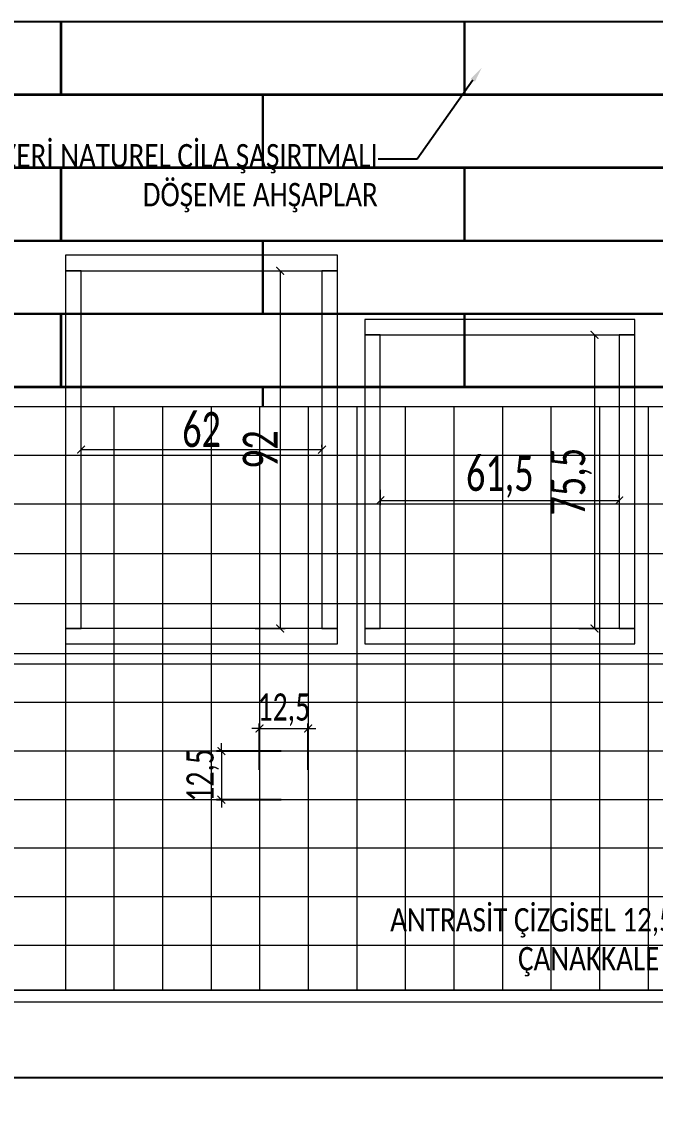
# Model space of a CAD drawing. Header units: millimetres. Extents: x -24 to 530668, y -246875 to -2983.
# Drawn here: x 269722.3 to 269885.2, y -109686.1 to -109404.1 of the extents above; entities that cross this region are included whole.
import ezdxf
from ezdxf import colors
from ezdxf.entities.mleader import LeaderData, LeaderLine
from ezdxf.math import Vec2, Vec3

# ---------------------------------------------------------------- set-up
doc = ezdxf.new("R2010")
doc.units = ezdxf.units.MM
doc.header["$PDMODE"] = 2
doc.layers.get('0').update_dxf_attribs({"lineweight": 20})
for name, color, linetype, lineweight in [('ahsap gor', 24, 'Continuous', 20), ('ahsaparka', 28, 'Continuous', 20), ('ahşap', 32, 'Continuous', 25), ('alcıpan', 14, 'Continuous', 25), ('CAM', 141, 'Continuous', 0), ('mermer', 142, 'Continuous', 15), ('seramik', 150, 'Continuous', 20), ('ölçü', 251, 'Continuous', 5)]:
    doc.layers.add(name, color=color, linetype=linetype, lineweight=lineweight)
doc.layers.add('yazı', color=11, linetype='Continuous')
doc.styles.add('text2', font='calibri.ttf', dxfattribs={"width": 0.8})
doc.styles.add('Ölçü50', font='calibri.ttf', dxfattribs={"width": 0.7})
doc.dimstyles.new('olcu10', dxfattribs={"dimtxt": 14, "dimasz": 2, "dimexe": 1.25, "dimexo": 0.625, "dimgap": 0.5, "dimtad": 1, "dimdec": 1, "dimrnd": 0.5, "dimzin": 9, "dimtxsty": 'Ölçü50', "dimblk": 'ARCHTICK', "dimcen": 2, "dimclrd": 256, "dimclre": 256, "dimclrt": 6, "dimazin": 2, "dimtfac": 1, "dimtdec": 1, "dimtix": 1, "dimtmove": 0, "dimatfit": 3, "dimldrblk": 'ARCHTICK', "dimfxl": 1, "dimlwd": -1, "dimarcsym": 0})
doc.dimstyles.new('ölçü10', dxfattribs={"dimtxt": 7, "dimasz": 2, "dimexe": 1.25, "dimexo": 0.625, "dimgap": 0.5, "dimtad": 1, "dimzin": 9, "dimtxsty": 'Ölçü50', "dimblk": 'ARCHTICK', "dimcen": 2, "dimclrd": 256, "dimclre": 256, "dimclrt": 1, "dimazin": 2, "dimtfac": 1, "dimtix": 1, "dimtmove": 0, "dimatfit": 3, "dimldrblk": 'ARCHTICK', "dimfxl": 1, "dimlwd": -1, "dimarcsym": 0})

# ---------------------------------------------------------------- blocks, each defined once
blk = doc.blocks.new('Cerceveler')
at = {"layer": 'ahsap gor', "elevation": 0}
for points in [[(144772.15, -39601.14), (144702.15, -39601.14), (144702.15, -39605.14), (144772.15, -39605.14)], [(144706.15, -39605.14), (144702.15, -39605.14), (144702.15, -39697.14), (144706.15, -39697.14)], [(144768.15, -39697.14), (144772.15, -39697.14), (144772.15, -39605.14), (144768.15, -39605.14)], [(144848.67, -39617.64), (144779.17, -39617.64), (144779.17, -39621.64), (144848.67, -39621.64)], [(144783.17, -39621.64), (144779.17, -39621.64), (144779.17, -39697.14), (144783.17, -39697.14)], [(144844.67, -39697.14), (144848.67, -39697.14), (144848.67, -39621.64), (144844.67, -39621.64)], [(144772.15, -39697.14), (144702.15, -39697.14), (144702.15, -39701.14), (144772.15, -39701.14)], [(144848.67, -39697.14), (144779.17, -39697.14), (144779.17, -39701.14), (144848.67, -39701.14)]]:
    blk.add_lwpolyline(points, close=True, dxfattribs=at)
blk = doc.blocks.new('_ArchTick')
at = {"color": 0, "linetype": 'ByBlock', "const_width": 0.15}
blk.add_lwpolyline([(-0.5, -0.5), (0.5, 0.5)], dxfattribs=at)
blk = doc.blocks.new('*D175')
at = {"layer": 'DEFPOINTS', "color": 0, "transparency": 16777216}
for p in [(225399.3, -129095.35), (225461.3, -129095.35), (225461.3, -129095.35)]:
    blk.add_point(p, dxfattribs=at)
at = {"layer": 'ölçü', "lineweight": -2, "transparency": 16777216}
for p, q in [((225399.3, -129094.73), (225399.3, -129094.1)), ((225461.3, -129094.73), (225461.3, -129094.1))]:
    blk.add_line(p, q, dxfattribs=at)
at = {"layer": 'ölçü', "transparency": 16777216}
blk.add_line((225399.3, -129095.35), (225461.3, -129095.35), dxfattribs=at)
at = {"layer": 'ölçü', "transparency": 16777216, "xscale": 2, "yscale": 2, "zscale": 2, "rotation": 180}
blk.add_blockref('_ArchTick', (225399.3, -129095.35), dxfattribs=at)
at = {"layer": 'ölçü', "transparency": 16777216, "xscale": 2, "yscale": 2, "zscale": 2}
blk.add_blockref('_ArchTick', (225461.3, -129095.35), dxfattribs=at)
at = {"layer": 'ölçü', "color": 6, "transparency": 16777216, "insert": (225430.3, -129090.24), "char_height": 9, "attachment_point": 5, "style": 'Ölçü50'}
blk.add_mtext('62', dxfattribs=at)
blk = doc.blocks.new('*D162')
at = {"layer": 'DEFPOINTS', "color": 0, "transparency": 16777216}
for p in [(225443.52, -129049.35), (225443.52, -129141.35), (225450.54, -129141.35)]:
    blk.add_point(p, dxfattribs=at)
at = {"layer": 'ölçü', "lineweight": -2, "transparency": 16777216}
for p, q in [((225444.14, -129049.35), (225451.79, -129049.35)), ((225444.14, -129141.35), (225451.79, -129141.35))]:
    blk.add_line(p, q, dxfattribs=at)
at = {"layer": 'ölçü', "transparency": 16777216}
blk.add_line((225450.54, -129049.35), (225450.54, -129141.35), dxfattribs=at)
at = {"layer": 'ölçü', "transparency": 16777216, "xscale": 2, "yscale": 2, "zscale": 2}
for p, rotation in [((225450.54, -129049.35), 90), ((225450.54, -129141.35), 270)]:
    blk.add_blockref('_ArchTick', p, dxfattribs=dict(at, rotation=rotation))
at = {"layer": 'ölçü', "color": 6, "transparency": 16777216, "insert": (225445.43, -129095.35), "char_height": 9, "attachment_point": 5, "rotation": 90, "style": 'Ölçü50'}
blk.add_mtext('92', dxfattribs=at)
blk = doc.blocks.new('*D163')
at = {"layer": 'DEFPOINTS', "color": 0, "transparency": 16777216}
for p in [(225476.32, -129105.08), (225537.82, -129108.42), (225537.82, -129108.42)]:
    blk.add_point(p, dxfattribs=at)
at = {"layer": 'ölçü', "lineweight": -2, "transparency": 16777216}
for p, q in [((225476.32, -129105.7), (225476.32, -129109.67)), ((225537.82, -129107.79), (225537.82, -129107.17))]:
    blk.add_line(p, q, dxfattribs=at)
at = {"layer": 'ölçü', "transparency": 16777216}
blk.add_line((225476.32, -129108.42), (225537.82, -129108.42), dxfattribs=at)
at = {"layer": 'ölçü', "transparency": 16777216, "xscale": 2, "yscale": 2, "zscale": 2, "rotation": 180}
blk.add_blockref('_ArchTick', (225476.32, -129108.42), dxfattribs=at)
at = {"layer": 'ölçü', "transparency": 16777216, "xscale": 2, "yscale": 2, "zscale": 2}
blk.add_blockref('_ArchTick', (225537.82, -129108.42), dxfattribs=at)
at = {"layer": 'ölçü', "color": 6, "transparency": 16777216, "insert": (225507.07, -129102.37), "char_height": 9, "attachment_point": 5, "style": 'Ölçü50'}
blk.add_mtext('61,5', dxfattribs=at)
blk = doc.blocks.new('*D164')
at = {"layer": 'DEFPOINTS', "color": 0, "transparency": 16777216}
for p in [(225526.76, -129065.85), (225526.76, -129141.35), (225531.44, -129141.35)]:
    blk.add_point(p, dxfattribs=at)
at = {"layer": 'ölçü', "lineweight": -2, "transparency": 16777216}
for p, q in [((225527.38, -129065.85), (225532.69, -129065.85)), ((225527.38, -129141.35), (225532.69, -129141.35))]:
    blk.add_line(p, q, dxfattribs=at)
at = {"layer": 'ölçü', "transparency": 16777216}
blk.add_line((225531.44, -129065.85), (225531.44, -129141.35), dxfattribs=at)
at = {"layer": 'ölçü', "transparency": 16777216, "xscale": 2, "yscale": 2, "zscale": 2}
for p, rotation in [((225531.44, -129065.85), 90), ((225531.44, -129141.35), 270)]:
    blk.add_blockref('_ArchTick', p, dxfattribs=dict(at, rotation=rotation))
at = {"layer": 'ölçü', "color": 6, "transparency": 16777216, "insert": (225525.44, -129103.6), "char_height": 9, "attachment_point": 5, "rotation": 90, "style": 'Ölçü50'}
blk.add_mtext('75,5', dxfattribs=at)
blk = doc.blocks.new('*D183')
at = {"layer": 'DEFPOINTS', "color": 0, "transparency": 16777216}
for p in [(270493.43, -109566.66), (270493.43, -109569.22), (269681.81, -109607.82, 0)]:
    blk.add_point(p, dxfattribs=at)
at = {"layer": 'ölçü', "lineweight": -2, "transparency": 16777216}
for p, q in [((270493.43, -109567.28), (270493.43, -109570.47)), ((269681.81, -109607.19), (269681.81, -109567.97))]:
    blk.add_line(p, q, dxfattribs=at)
at = {"layer": 'ölçü', "transparency": 16777216}
blk.add_line((269681.81, -109569.22), (270493.43, -109569.22), dxfattribs=at)
at = {"layer": 'ölçü', "transparency": 16777216, "xscale": 2, "yscale": 2, "zscale": 2, "rotation": 180}
blk.add_blockref('_ArchTick', (269681.81, -109569.22), dxfattribs=at)
at = {"layer": 'ölçü', "transparency": 16777216, "xscale": 2, "yscale": 2, "zscale": 2}
blk.add_blockref('_ArchTick', (270493.43, -109569.22), dxfattribs=at)
at = {"layer": 'ölçü', "color": 6, "transparency": 16777216, "insert": (270087.62, -109560.09), "char_height": 14, "attachment_point": 5, "style": 'Ölçü50'}
blk.add_mtext('811,5', dxfattribs=at)
blk = doc.blocks.new('*D298')
at = {"layer": 'DEFPOINTS', "color": 0, "transparency": 16777216}
for p in [(269789.6, -109591.66, 0), (269773.61, -109604.16), (269789.6, -109604.16, 0)]:
    blk.add_point(p, dxfattribs=at)
at = {"layer": 'ölçü', "transparency": 16777216}
for p, q in [((269773.61, -109591.66), (269773.61, -109589.66)), ((269773.61, -109591.66), (269773.61, -109604.16)), ((269773.61, -109604.16), (269773.61, -109606.16))]:
    blk.add_line(p, q, dxfattribs=at)
at = {"layer": 'ölçü', "lineweight": -2, "transparency": 16777216}
for p, q in [((269788.98, -109591.66), (269772.36, -109591.66)), ((269788.98, -109604.16), (269772.36, -109604.16))]:
    blk.add_line(p, q, dxfattribs=at)
at = {"layer": 'ölçü', "transparency": 16777216, "xscale": 2, "yscale": 2, "zscale": 2}
for p, rotation in [((269773.61, -109591.66), 270), ((269773.61, -109604.16), 90)]:
    blk.add_blockref('_ArchTick', p, dxfattribs=dict(at, rotation=rotation))
at = {"layer": 'ölçü', "color": 1, "transparency": 16777216, "insert": (269768.8, -109597.91), "char_height": 7, "attachment_point": 5, "rotation": 90, "style": 'Ölçü50'}
blk.add_mtext('12,5', dxfattribs=at)
blk = doc.blocks.new('*D299')
at = {"layer": 'DEFPOINTS', "color": 0, "transparency": 16777216}
for p in [(269795.94, -109585.85), (269783.44, -109597.07, 0), (269795.94, -109597.07, 0)]:
    blk.add_point(p, dxfattribs=at)
at = {"layer": 'ölçü', "lineweight": -2, "transparency": 16777216}
for p, q in [((269783.44, -109596.45), (269783.44, -109584.6)), ((269795.94, -109596.45), (269795.94, -109584.6))]:
    blk.add_line(p, q, dxfattribs=at)
at = {"layer": 'ölçü', "transparency": 16777216}
for p, q in [((269783.44, -109585.85), (269781.44, -109585.85)), ((269783.44, -109585.85), (269795.94, -109585.85)), ((269795.94, -109585.85), (269797.94, -109585.85))]:
    blk.add_line(p, q, dxfattribs=at)
at = {"layer": 'ölçü', "transparency": 16777216, "xscale": 2, "yscale": 2, "zscale": 2}
blk.add_blockref('_ArchTick', (269783.44, -109585.85), dxfattribs=at)
at = {"layer": 'ölçü', "transparency": 16777216, "xscale": 2, "yscale": 2, "zscale": 2, "rotation": 180}
blk.add_blockref('_ArchTick', (269795.94, -109585.85), dxfattribs=at)
at = {"layer": 'ölçü', "color": 1, "transparency": 16777216, "insert": (269789.69, -109581.03), "char_height": 7, "attachment_point": 5, "style": 'Ölçü50'}
blk.add_mtext('12,5', dxfattribs=at)
blk = doc.blocks.new('LKDSF')
at = {"layer": 'CAM'}
blk.add_blockref('Cerceveler', (80693.14, -89444.21, 0), dxfattribs=at)
at = {"layer": 'ölçü'}
for base, p1, p2, picture, middle in [((225450.54, -129141.35), (225443.52, -129049.35), (225443.52, -129141.35), '*D162', (225445.43, -129095.35)), ((225531.44, -129141.35), (225526.76, -129065.85), (225526.76, -129141.35), '*D164', (225525.44, -129103.6))]:
    dim = blk.add_linear_dim(base=base, p1=p1, p2=p2, angle=90, dimstyle='olcu10', dxfattribs=at)
    dim.commit()
    dim.dimension.update_dxf_attribs({"geometry": picture, "text_midpoint": middle})
for base, p1, p2, picture, middle in [((225461.3, -129095.35), (225399.3, -129095.35), (225461.3, -129095.35), '*D175', (225430.3, -129090.24)), ((225537.82, -129108.42), (225476.32, -129105.08), (225537.82, -129108.42), '*D163', (225507.07, -129102.37))]:
    dim = blk.add_linear_dim(base=base, p1=p1, p2=p2, dimstyle='olcu10', dxfattribs=at)
    dim.commit()
    dim.dimension.update_dxf_attribs({"geometry": picture, "text_midpoint": middle})

msp = doc.modelspace()

# ---------------------------------------------------------------- linework, layer by layer
at = {"layer": 'ahsaparka'}
for p, q in [((269732.22, -109422.617), (269732.22, -109404.117)), ((269732.52, -109422.617), (269732.52, -109404.117)), ((269836.08, -109422.617), (269836.08, -109404.117)), ((269836.38, -109422.617), (269836.38, -109404.117)), ((269420.94, -109422.617, 0), (270493.428, -109422.617)), ((269420.94, -109422.917, 0), (270493.428, -109422.917)), ((269732.52, -109422.617, 0), (270493.428, -109422.617, 0)), ((269732.52, -109422.917, 0), (270493.428, -109422.917, 0)), ((269784.15, -109441.417), (269784.15, -109422.917)), ((269784.45, -109441.417), (269784.45, -109422.917)), ((269420.94, -109441.417, 0), (270493.428, -109441.417)), ((269420.94, -109441.717, 0), (270493.428, -109441.717)), ((269732.22, -109460.217, 0), (269732.22, -109441.717, 0)), ((269732.52, -109441.417, 0), (270493.428, -109441.417, 0)), ((269732.52, -109460.217, 0), (269732.52, -109441.717, 0)), ((269732.52, -109441.717, 0), (270493.428, -109441.717, 0)), ((269836.08, -109460.217, 0), (269836.08, -109441.717, 0)), ((269836.38, -109460.217, 0), (269836.38, -109441.717, 0)), ((269420.94, -109460.217, 0), (270493.428, -109460.217)), ((269420.94, -109460.517, 0), (270493.428, -109460.517)), ((269732.52, -109460.217, 0), (270493.428, -109460.217, 0)), ((269732.52, -109460.517, 0), (270493.428, -109460.517, 0)), ((269784.15, -109479.017, 0), (269784.15, -109460.517, 0)), ((269784.45, -109479.017, 0), (269784.45, -109460.517, 0)), ((269420.94, -109479.017, 0), (270493.428, -109479.017)), ((269420.94, -109479.317, 0), (270493.428, -109479.317)), ((269732.22, -109497.817, 0), (269732.22, -109479.317, 0)), ((269732.52, -109479.017, 0), (270493.428, -109479.017, 0)), ((269732.52, -109497.817, 0), (269732.52, -109479.317, 0)), ((269732.52, -109479.317, 0), (270493.428, -109479.317, 0)), ((269836.08, -109497.817, 0), (269836.08, -109479.317, 0)), ((269836.38, -109497.817, 0), (269836.38, -109479.317, 0)), ((269420.94, -109497.817, 0), (270493.428, -109497.817)), ((269420.94, -109498.117, 0), (270493.428, -109498.117)), ((269732.52, -109497.817, 0), (270493.428, -109497.817, 0)), ((269732.52, -109498.117, 0), (270493.428, -109498.117, 0)), ((269784.15, -109503.117, 0), (269784.15, -109498.117, 0)), ((269784.45, -109503.117, 0), (269784.45, -109498.117, 0))]:
    msp.add_line(p, q, dxfattribs=at)
at = {"layer": 'ahşap'}
msp.add_line((269687.811, -109675.617, 0), (270493.428, -109675.617, 0), dxfattribs=at)
at = {"layer": 'alcıpan'}
msp.add_lwpolyline([(270493.428, -109744.117), (270493.428, -109404.117), (269306.757, -109404.117), (269306.757, -109744.117)], dxfattribs=at)
at = {"layer": 'mermer'}
for p, q in [((269687.311, -109653.117, 0), (270492.428, -109653.117, 0)), ((269687.311, -109656.117, 0), (270492.428, -109656.117, 0))]:
    msp.add_line(p, q, dxfattribs=at)
at = {"layer": 'seramik', "elevation": 0}
for points in [[(270493.428, -109503.117), (269420.94, -109503.117)], [(269733.44, -109503.117), (269733.44, -109653.117)], [(269745.94, -109503.117), (269745.94, -109653.117)], [(269758.44, -109503.117), (269758.44, -109653.117)], [(269770.94, -109503.117), (269770.94, -109653.117)], [(269783.44, -109503.117), (269783.44, -109653.117)], [(269795.94, -109503.117), (269795.94, -109653.117)], [(269795.94, -109503.117), (269795.94, -109653.117)], [(269808.44, -109503.117), (269808.44, -109653.117)], [(269820.94, -109503.117), (269820.94, -109653.117)], [(269833.44, -109503.117), (269833.44, -109653.117)], [(269845.94, -109503.117), (269845.94, -109653.117)], [(269858.44, -109503.117), (269858.44, -109653.117)], [(269870.94, -109503.117), (269870.94, -109653.117)], [(269883.44, -109503.117), (269883.44, -109653.117)], [(270493.428, -109515.617), (269420.94, -109515.617)], [(270493.428, -109528.117), (269420.94, -109528.117)], [(270493.428, -109540.964), (269420.94, -109540.964)], [(270493.428, -109553.81), (269420.94, -109553.81)], [(270493.428, -109566.656), (269420.94, -109566.656)], [(270493.428, -109579.156), (269420.94, -109579.156)], [(270493.428, -109591.656), (269681.813, -109591.656)], [(270493.428, -109604.156), (269681.813, -109604.156)], [(270493.428, -109616.656), (269681.813, -109616.656)], [(270493.428, -109629.156), (269681.813, -109629.156)], [(270493.428, -109641.656), (269681.813, -109641.656)], [(270493.428, -109653.117), (269681.813, -109653.117)]]:
    msp.add_lwpolyline(points, dxfattribs=at)

# ---------------------------------------------------------------- block references
msp.add_blockref('LKDSF', (44338.195, 19581.237))

# ---------------------------------------------------------------- dimensions: what is measured, and where the dimension line sits
at = {"layer": 'ölçü'}
dim = msp.add_linear_dim(base=(270493.428, -109569.222), p1=(269681.813, -109607.819, 0), p2=(270493.428, -109566.656), dimstyle='olcu10', override={"dimtmove": 1}, dxfattribs=at)
dim.commit()
dim.dimension.update_dxf_attribs({"geometry": '*D183', "text_midpoint": (270087.621, -109560.091)})
dim = msp.add_linear_dim(base=(269795.94, -109585.845), p1=(269783.44, -109597.07, 0), p2=(269795.94, -109597.07, 0), dimstyle='ölçü10', dxfattribs=at)
dim.commit()
dim.dimension.update_dxf_attribs({"geometry": '*D299', "text_midpoint": (269789.69, -109581.029)})
dim = msp.add_linear_dim(base=(269773.614, -109604.156), p1=(269789.604, -109591.656, 0), p2=(269789.604, -109604.156, 0), angle=90, dimstyle='ölçü10', dxfattribs=at)
dim.commit()
dim.dimension.update_dxf_attribs({"geometry": '*D298', "text_midpoint": (269768.798, -109597.906)})

# ---------------------------------------------------------------- leaders
at = {"layer": 'yazı'}
ml = msp.add_multileader_mtext('Standard', dxfattribs=at)
ml.set_content('18 MM MDF ÜZERİ İSLİ MEŞE KAPLAMA ÜZERİ NATUREL CİLA ŞAŞIRTMALI\\PDÖŞEME AHŞAPLAR', color=256, style='text2')
ml.set_leader_properties(color=1)
ml.build(insert=Vec2(0, 0))
ml.multileader.update_dxf_attribs({"dogleg_length": 10})
ctx = ml.context
ctx.base_point, ctx.char_height, ctx.landing_gap_size, ctx.plane_origin = Vec3(269588.982, -109439.374), 6, 0.09, Vec3(269894.5, -109575.606)
ctx.text_align_type = 2
notes = []
notes.append((ctx, [(1, (1, 1, 0), (269823.961, -109439.374), (-1, 0), 10, [(0, [(269840.647, -109415.84)], 0, [])])]))
ctx.mtext.insert, ctx.mtext.alignment, ctx.mtext.flow_direction = Vec3(269813.871, -109435.531), 3, 5
ml = msp.add_multileader_mtext('Standard', dxfattribs=at)
ml.set_content('ANTRASİT ÇİZGİSEL 12,5x12,5cm\\PÇANAKKALE SERAMİK', color=256, style='text2')
ml.set_leader_properties(color=1)
ml.build(insert=Vec2(0, 0))
ml.multileader.update_dxf_attribs({"dogleg_length": 10})
ctx = ml.context
ctx.base_point, ctx.char_height, ctx.landing_gap_size, ctx.plane_origin = Vec3(269816.576, -109635.905), 6, 0.09, Vec3(269996.308, -109772.137)
ctx.text_align_type = 2
notes.append((ctx, [(1, (1, 1, 0), (269925.769, -109635.905), (-1, 0), 10, [(0, [(269942.455, -109612.371)], 0, [])])]))
ctx.mtext.insert, ctx.mtext.alignment, ctx.mtext.flow_direction = Vec3(269915.679, -109632.062), 3, 5
for ctx, leaders in notes:
    for number, flags, end, landing, length, lines in leaders:
        leader = LeaderData()
        leader.index, (leader.has_last_leader_line, leader.has_dogleg_vector, leader.attachment_direction) = number, flags
        leader.last_leader_point, leader.dogleg_vector, leader.dogleg_length = Vec3(end), Vec3(landing), length
        for number, points, colour, breaks in lines:
            line = LeaderLine()
            line.index, line.vertices, line.color, line.breaks = number, Vec3.list(points), colors.encode_raw_color(colour), breaks
            leader.lines.append(line)
        ctx.leaders.append(leader)

doc.saveas('drawing.dxf')
